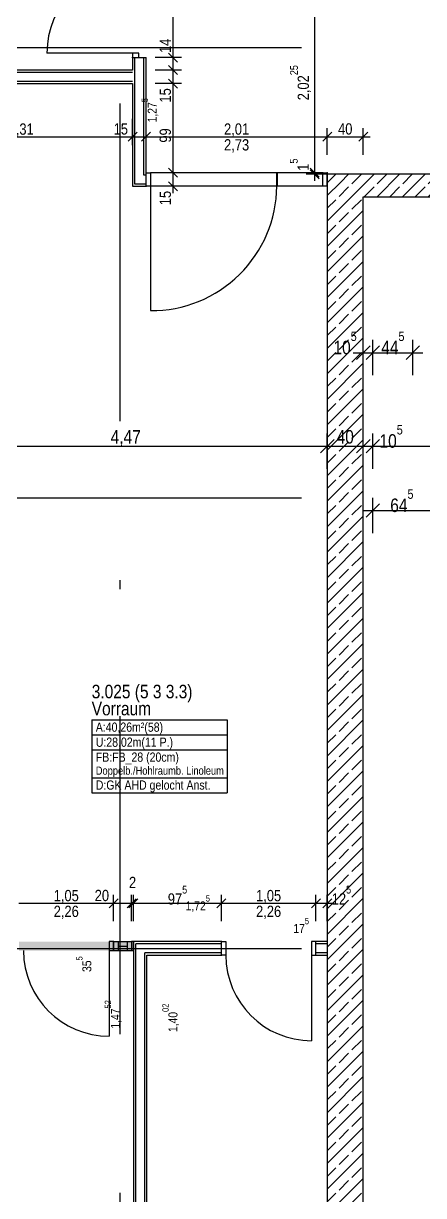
# Model space of a CAD drawing. Extents: x 0.1 to 69.2, y -3.1 to 71.7.
# Drawn here: x 33.74 to 38.18, y 6.28 to 19.3 of the extents above; entities that cross this region are included whole.
import ezdxf

# ---------------------------------------------------------------- set-up
doc = ezdxf.new("R2010")
doc.units = 0
doc.header["$MEASUREMENT"] = 0
doc.linetypes.add('Strichpunktlinie', pattern=[0.006703, 0.003528, -0.001764, 0, -0.001411])
for name, color, linetype in [('A11 Achsen.A', 7, 'Continuous'), ('A27 Unterzug.TK', 7, 'Continuous'), ('A33 Beton Schnitt.TK', 7, 'Continuous'), ('A43 Glaswand.NK', 7, 'Continuous'), ('A43 Leichte Trennwand.NK', 7, 'Continuous'), ('A71 Bem100.TX', 7, 'Continuous'), ('A74 Raumstempel.TX', 7, 'Continuous')]:
    doc.layers.add(name, color=color, linetype=linetype)
doc.styles.add('ERSTELLTER_STIL_1', font='ARIALN.TTF')
pattern_1 = [(45, (-18.97232, -5.88776), (-0.14142136, 0.14142136), []), (45, (-19.04303, -5.81705), (-0.14142136, 0.14142136), [0.15, -0.05])]

msp = doc.modelspace()

# ---------------------------------------------------------------- hatches: boundary and pattern name
at = {"layer": 'A33 Beton Schnitt.TK', "linetype": 'Continuous', "ltscale": 1000}
h = msp.add_hatch(dxfattribs=at)
h.set_pattern_fill('BETON__STAHLBETON_0003', color=256, scale=100, style=0, pattern_type=2)
h.set_pattern_definition(pattern_1)
h.paths.add_polyline_path([(37.512, 4.184), (37.512, 17.374), (37.112, 17.624), (37.112, 4.184)], flags=0)
h = msp.add_hatch(dxfattribs=at)
h.set_pattern_fill('BETON__STAHLBETON_0003', color=256, scale=100, style=0, pattern_type=2)
h.set_pattern_definition(pattern_1)
h.paths.add_polyline_path([(37.512, 17.374), (46.222, 17.374), (46.622, 17.624), (37.112, 17.624)], flags=0)
at = {"layer": 'A43 Glaswand.NK', "linetype": 'Continuous', "lineweight": 13, "ltscale": 1000}
msp.add_hatch(color=254, dxfattribs=at).paths.add_polyline_path([(34.942, 9.004), (34.942, 9.104), (33.692, 9.104), (33.692, 9.004)], flags=0)

# ---------------------------------------------------------------- linework, layer by layer
at = {"layer": 'A11 Achsen.A', "linetype": 'Strichpunktlinie', "ltscale": 1000}
for p, q in [((34.812, 66.029), (34.812, -2.341)), ((19.692, 19.029), (61.182, 19.029)), ((19.692, 14.029), (61.182, 14.029)), ((19.692, 9.029), (61.182, 9.029))]:
    msp.add_line(p, q, dxfattribs=at)
at = {"layer": 'A27 Unterzug.TK', "linetype": 'Continuous', "ltscale": 1000}
for p, q in [((34.952, 18.919), (34.977, 18.919)), ((34.977, 18.919), (35.022, 18.919)), ((35.022, 18.919), (35.077, 18.919)), ((35.077, 18.919), (35.102, 18.919)), ((35.102, 17.614), (35.102, 17.639)), ((35.102, 17.514), (35.102, 17.614)), ((37.112, 17.614), (37.112, 17.639)), ((37.112, 17.514), (37.112, 17.614)), ((35.102, 17.489), (35.102, 17.514)), ((37.112, 17.489), (37.112, 17.514)), ((34.942, 9.104), (34.942, 9.004)), ((35.937, 9.079), (35.937, 9.104)), ((35.937, 8.979), (35.937, 9.079)), ((35.937, 8.954), (35.937, 8.979)), ((36.987, 9.079), (36.987, 9.104)), ((36.987, 8.979), (36.987, 9.079)), ((36.987, 8.954), (36.987, 8.979))]:
    msp.add_line(p, q, dxfattribs=at)
at = {"layer": 'A33 Beton Schnitt.TK', "linetype": 'Continuous', "ltscale": 1000, "flags": 128}
for points in [[(37.112, 17.624), (37.112, 4.184)], [(46.622, 17.624), (37.112, 17.624)], [(37.512, 4.184), (37.512, 17.374)], [(37.512, 17.374), (46.222, 17.374)]]:
    msp.add_lwpolyline(points, dxfattribs=at)
at = {"layer": 'A43 Leichte Trennwand.NK', "linetype": 'Continuous', "ltscale": 1000}
for p, q in [((34.952, 18.969), (34.002, 18.969)), ((35.022, 18.969), (34.952, 18.969)), ((34.952, 18.969), (34.952, 18.919)), ((34.952, 18.919), (35.022, 18.919)), ((34.952, 18.919), (34.977, 18.919)), ((34.977, 17.514), (34.977, 18.919)), ((34.977, 18.919), (35.022, 18.919)), ((35.022, 18.919), (35.022, 18.969)), ((35.077, 17.614), (35.077, 18.919)), ((34.952, 18.754), (26.217, 18.754)), ((34.952, 18.654), (26.217, 18.654)), ((35.102, 17.614), (35.077, 17.614)), ((35.102, 17.639), (35.152, 17.639)), ((35.102, 17.489), (35.102, 17.639)), ((35.102, 17.614), (35.102, 17.639)), ((35.102, 17.514), (35.102, 17.614)), ((35.152, 17.639), (35.152, 17.489)), ((36.552, 17.639), (35.152, 17.639)), ((36.552, 17.489), (36.552, 17.639)), ((36.561, 17.639), (36.552, 17.639)), ((37.062, 17.639), (36.561, 17.639)), ((36.561, 17.489), (36.561, 17.639)), ((37.062, 17.489), (37.062, 17.639)), ((37.062, 17.639), (37.112, 17.639)), ((37.112, 17.639), (37.112, 17.489)), ((37.112, 17.614), (37.112, 17.639)), ((37.112, 17.514), (37.112, 17.614)), ((35.102, 17.514), (34.977, 17.514)), ((35.102, 17.489), (35.102, 17.514)), ((35.152, 17.489), (35.102, 17.489)), ((35.152, 17.489), (35.152, 16.109)), ((36.552, 17.489), (35.152, 17.489)), ((36.561, 17.489), (36.552, 17.489)), ((37.062, 17.489), (36.561, 17.489)), ((37.112, 17.489), (37.062, 17.489)), ((37.112, 17.489), (37.112, 17.514)), ((34.742, 9.104), (34.692, 9.104)), ((34.692, 9.104), (34.692, 9.004)), ((34.692, 9.004), (34.692, 8.054)), ((34.692, 9.004), (34.742, 9.004)), ((34.742, 9.104), (34.942, 9.104)), ((34.742, 9.104), (34.742, 9.004)), ((34.742, 9.104), (34.942, 9.104)), ((34.742, 9.104), (34.742, 9.004)), ((34.742, 9.004), (34.742, 9.104)), ((34.742, 9.004), (34.742, 9.104)), ((34.742, 9.004), (34.942, 9.004)), ((34.792, 9.104), (34.792, 9.004)), ((34.792, 9.054), (34.892, 9.054)), ((34.892, 9.104), (34.892, 9.004)), ((34.942, 9.104), (34.942, 9.004)), ((34.942, 9.104), (34.942, 9.004)), ((34.987, 4.184), (34.987, 9.079)), ((35.087, 9.079), (34.987, 9.079)), ((35.937, 9.079), (35.087, 9.079)), ((35.087, 4.184), (35.087, 8.979)), ((35.112, 8.979), (35.087, 8.979)), ((35.937, 8.979), (35.112, 8.979)), ((35.937, 9.104), (35.987, 9.104)), ((35.937, 8.954), (35.937, 9.104)), ((35.937, 9.079), (35.937, 9.104)), ((35.937, 8.979), (35.937, 9.079)), ((35.937, 8.954), (35.937, 8.979)), ((35.987, 9.104), (35.987, 8.954)), ((36.987, 9.104), (36.937, 9.104)), ((36.937, 9.104), (36.937, 8.954)), ((36.987, 8.954), (36.987, 9.104)), ((36.987, 9.079), (36.987, 9.104)), ((37.112, 9.079), (36.987, 9.079)), ((36.987, 8.979), (36.987, 9.079)), ((37.112, 8.979), (36.987, 8.979)), ((36.987, 8.954), (36.987, 8.979)), ((35.987, 8.954), (35.937, 8.954)), ((36.937, 8.954), (36.937, 8.004)), ((36.937, 8.954), (36.987, 8.954))]:
    msp.add_line(p, q, dxfattribs=at)
at = {"layer": 'A43 Leichte Trennwand.NK', "linetype": 'Continuous', "ltscale": 1000, "flags": 128}
for points in [[(34.952, 18.919), (34.952, 18.779)], [(35.102, 17.639), (35.102, 18.919)], [(34.952, 18.779), (26.217, 18.779)], [(26.217, 18.629), (34.952, 18.629)], [(34.952, 18.629), (34.952, 17.489)], [(34.952, 17.489), (35.102, 17.489)], [(34.962, 9.104), (34.942, 9.104)], [(34.942, 9.004), (34.962, 9.004)], [(34.962, 9.104), (34.962, 9.079)], [(35.937, 9.104), (34.962, 9.104)], [(34.962, 9.004), (34.962, 9.104)], [(34.962, 9.079), (34.962, 4.184)], [(37.112, 9.104), (36.987, 9.104)], [(37.112, 9.104), (37.112, 9.079)], [(37.112, 9.079), (37.112, 8.979)], [(37.112, 8.979), (37.112, 8.954)], [(35.112, 4.184), (35.112, 8.954)], [(35.112, 8.954), (35.937, 8.954)], [(36.987, 8.954), (37.112, 8.954)]]:
    msp.add_lwpolyline(points, dxfattribs=at)
at = {"layer": 'A43 Leichte Trennwand.NK', "linetype": 'Continuous', "ltscale": 1000}
for centre, radius, start, end in [((34.952, 18.969), 0.95, 90, 180), ((35.162, 17.499), 1.39, 269.5815, 359.603), ((34.692, 9.004), 0.95, 180, 270), ((36.937, 8.954), 0.95, 180, 270)]:
    msp.add_arc(centre, radius, start, end, dxfattribs=at)
for p in [(34.952, 18.919), (35.022, 18.919), (35.102, 17.639), (37.112, 17.639), (35.102, 17.489), (37.112, 17.489), (34.742, 9.104), (34.742, 9.004), (35.937, 9.104), (36.987, 9.104), (35.937, 8.954), (36.987, 8.954)]:
    msp.add_point(p, dxfattribs=at)
at = {"layer": 'A71 Bem100.TX', "linetype": 'Continuous', "ltscale": 1000}
for p, q in [((35.402, 18.919), (35.402, 20.269)), ((36.974, 17.639), (36.974, 19.662)), ((35.495, 18.919), (35.202, 18.919)), ((35.352, 18.969), (35.452, 18.869)), ((35.402, 18.779), (35.402, 18.919)), ((35.495, 18.779), (35.202, 18.779)), ((35.352, 18.829), (35.452, 18.729)), ((35.402, 18.629), (35.402, 18.779)), ((35.495, 18.629), (35.202, 18.629)), ((35.352, 18.679), (35.452, 18.579)), ((35.402, 17.639), (35.402, 18.629)), ((34.952, 17.946), (34.952, 18.239)), ((35.002, 18.089), (34.902, 17.989)), ((35.152, 18.089), (35.052, 17.989)), ((35.102, 17.839), (35.102, 18.133)), ((37.162, 18.089), (37.062, 17.989)), ((37.112, 17.839), (37.112, 18.133)), ((37.462, 17.989), (37.562, 18.089)), ((37.512, 17.839), (37.512, 18.133)), ((32.642, 18.039), (34.952, 18.039)), ((34.952, 18.039), (35.102, 18.039)), ((35.102, 18.039), (37.112, 18.039)), ((37.112, 18.039), (37.512, 18.039)), ((37.512, 18.039), (37.587, 18.039)), ((35.602, 17.639), (35.308, 17.639)), ((35.352, 17.689), (35.452, 17.589)), ((35.402, 17.489), (35.402, 17.639)), ((37.068, 17.639), (36.774, 17.639)), ((37.174, 17.624), (36.88, 17.624)), ((36.924, 17.689), (37.024, 17.589)), ((37.024, 17.574), (36.924, 17.674)), ((36.974, 17.624), (36.974, 17.639)), ((36.974, 17.549), (36.974, 17.624)), ((35.602, 17.489), (35.308, 17.489)), ((35.352, 17.539), (35.452, 17.439)), ((35.402, 17.414), (35.402, 17.489)), ((37.512, 15.392), (37.512, 15.783)), ((37.617, 15.392), (37.617, 15.783)), ((38.062, 15.392), (38.062, 15.783)), ((37.399, 15.642), (37.512, 15.642)), ((37.587, 15.717), (37.437, 15.567)), ((37.512, 15.642), (37.617, 15.642)), ((37.692, 15.717), (37.542, 15.567)), ((37.617, 15.642), (38.062, 15.642)), ((37.987, 15.567), (38.137, 15.717)), ((38.062, 15.642), (38.174, 15.642)), ((37.112, 14.354), (37.112, 14.745)), ((37.512, 14.354), (37.512, 14.745)), ((37.617, 14.354), (37.617, 14.745)), ((32.642, 14.604), (37.112, 14.604)), ((37.187, 14.679), (37.037, 14.529)), ((37.112, 14.604), (37.512, 14.604)), ((37.587, 14.679), (37.437, 14.529)), ((37.512, 14.604), (37.617, 14.604)), ((37.692, 14.679), (37.542, 14.529)), ((37.617, 14.604), (39.817, 14.604)), ((37.692, 13.965), (37.542, 13.815)), ((37.617, 13.64), (37.617, 14.031)), ((37.504, 13.89), (37.617, 13.89)), ((37.617, 13.89), (38.262, 13.89)), ((33.692, 9.529), (34.742, 9.529)), ((34.792, 9.579), (34.692, 9.479)), ((34.742, 9.329), (34.742, 9.623)), ((34.742, 9.529), (34.942, 9.529)), ((34.892, 9.479), (34.992, 9.579)), ((35.012, 9.579), (34.912, 9.479)), ((34.942, 9.329), (34.942, 9.623)), ((34.942, 9.529), (34.962, 9.529)), ((34.962, 9.329), (34.962, 9.623)), ((34.962, 9.529), (35.937, 9.529)), ((35.987, 9.579), (35.887, 9.479)), ((35.937, 9.329), (35.937, 9.623)), ((35.937, 9.529), (36.987, 9.529)), ((37.037, 9.579), (36.937, 9.479)), ((36.987, 9.329), (36.987, 9.623)), ((36.987, 9.529), (37.112, 9.529)), ((37.062, 9.479), (37.162, 9.579)), ((37.112, 9.329), (37.112, 9.623)), ((37.112, 9.529), (37.187, 9.529))]:
    msp.add_line(p, q, dxfattribs=at)
at = {"layer": 'A74 Raumstempel.TX', "linetype": 'Continuous', "ltscale": 1000}
for p, q in [((34.499, 11.566), (36.003, 11.566)), ((34.499, 11.566), (34.499, 10.757)), ((36.003, 11.566), (36.003, 10.757)), ((34.499, 11.399), (36.003, 11.399)), ((34.499, 11.233), (36.003, 11.233)), ((34.499, 10.923), (36.003, 10.923)), ((34.499, 10.757), (36.003, 10.757))]:
    msp.add_line(p, q, dxfattribs=at)

# ---------------------------------------------------------------- texts
at = {"linetype": 'Continuous', "attachment_point": 7, "rotation": 90, "style": 'ERSTELLTER_STIL_1'}
for s, insert, char_height in [('{2,02\\A1{\\H0.7x;\\S25^  ;}}', (36.932, 18.444), 0.125), ('{1,27\\A1{\\H0.7x;\\S5^  ;}}', (35.239, 18.199), 0.1), ('{1\\A1{\\H0.7x;\\S5^  ;}}', (36.907, 17.662), 0.125), ('{35\\A1{\\H0.7x;\\S5^  ;}}', (34.496, 8.767), 0.1), ('{1,47\\A1{\\H0.7x;\\S52^  ;}}', (34.83, 8.138), 0.1), ('{1,40\\A1{\\H0.7x;\\S02^  ;}}', (35.469, 8.1), 0.1)]:
    msp.add_mtext(s, dxfattribs=dict(at, insert=insert, char_height=char_height))
at = {"linetype": 'Continuous', "attachment_point": 7, "style": 'ERSTELLTER_STIL_1'}
for s, insert, char_height in [('{10\\A1{\\H0.7x;\\S5^  ;}}', (37.181, 15.623), 0.15), ('{44\\A1{\\H0.7x;\\S5^  ;}}', (37.711, 15.625), 0.15), ('{10\\A1{\\H0.7x;\\S5^  ;}}', (37.692, 14.585), 0.15), ('{64\\A1{\\H0.7x;\\S5^  ;}}', (37.811, 13.871), 0.15), ('{97\\A1{\\H0.7x;\\S5^  ;}}', (35.343, 9.513), 0.125), ('{12\\A1{\\H0.7x;\\S5^  ;}}', (37.162, 9.515), 0.125), ('{1,72\\A1{\\H0.7x;\\S5^  ;}}', (35.541, 9.432), 0.1), ('{17\\A1{\\H0.7x;\\S5^  ;}}', (36.736, 9.199), 0.1)]:
    msp.add_mtext(s, dxfattribs=dict(at, insert=insert, char_height=char_height))
at = {"layer": 'A71 Bem100.TX', "linetype": 'Continuous', "char_height": 0.125, "attachment_point": 7, "rotation": 90, "style": 'ERSTELLTER_STIL_1'}
for s, insert in [('{14}', (35.377, 18.969)), ('{15}', (35.379, 18.419)), ('{99}', (35.379, 17.974)), ('{15}', (35.379, 17.279))]:
    msp.add_mtext(s, dxfattribs=dict(at, insert=insert))
at = {"layer": 'A71 Bem100.TX', "linetype": 'Continuous', "attachment_point": 7, "style": 'ERSTELLTER_STIL_1'}
for s, insert, char_height in [('{2,31}', (33.577, 18.039), 0.125), ('{15}', (34.742, 18.062), 0.125), ('{2,01}', (35.967, 18.039), 0.125), ('{40}', (37.232, 18.062), 0.125), ('{2,73}', (35.967, 17.864), 0.125), ('{4,47}', (34.709, 14.605), 0.15), ('{40}', (37.216, 14.631), 0.15), ('{2}', (34.912, 9.698), 0.125), ('{1,05}', (34.077, 9.529), 0.125), ('{20}', (34.532, 9.552), 0.125), ('{1,05}', (36.322, 9.529), 0.125), ('{2,26}', (34.077, 9.354), 0.125), ('{2,26}', (36.322, 9.354), 0.125)]:
    msp.add_mtext(s, dxfattribs=dict(at, insert=insert, char_height=char_height))
at = {"layer": 'A74 Raumstempel.TX', "linetype": 'Continuous', "style": 'ERSTELLTER_STIL_1'}
for s, insert, char_height, attachment_point in [('{3.025 (5 3 3.3)}', (34.499, 11.76), 0.15, 7), ('{Vorraum}', (34.499, 11.614), 0.15, 7), ('{A:40,26m²(58)}', (34.544, 11.536), 0.102, 1), ('{U:28,02m(11 P.)}', (34.544, 11.369), 0.102, 1), ('{FB:FB_28 (20cm)}', (34.544, 11.203), 0.102, 1), ('{Doppelb./Hohlraumb. Linoleum}', (34.544, 11.047), 0.09, 1), ('{D:GK AHD gelocht Anst.}', (34.544, 10.893), 0.102, 1)]:
    msp.add_mtext(s, dxfattribs=dict(at, insert=insert, char_height=char_height, attachment_point=attachment_point))

doc.saveas('drawing.dxf')
